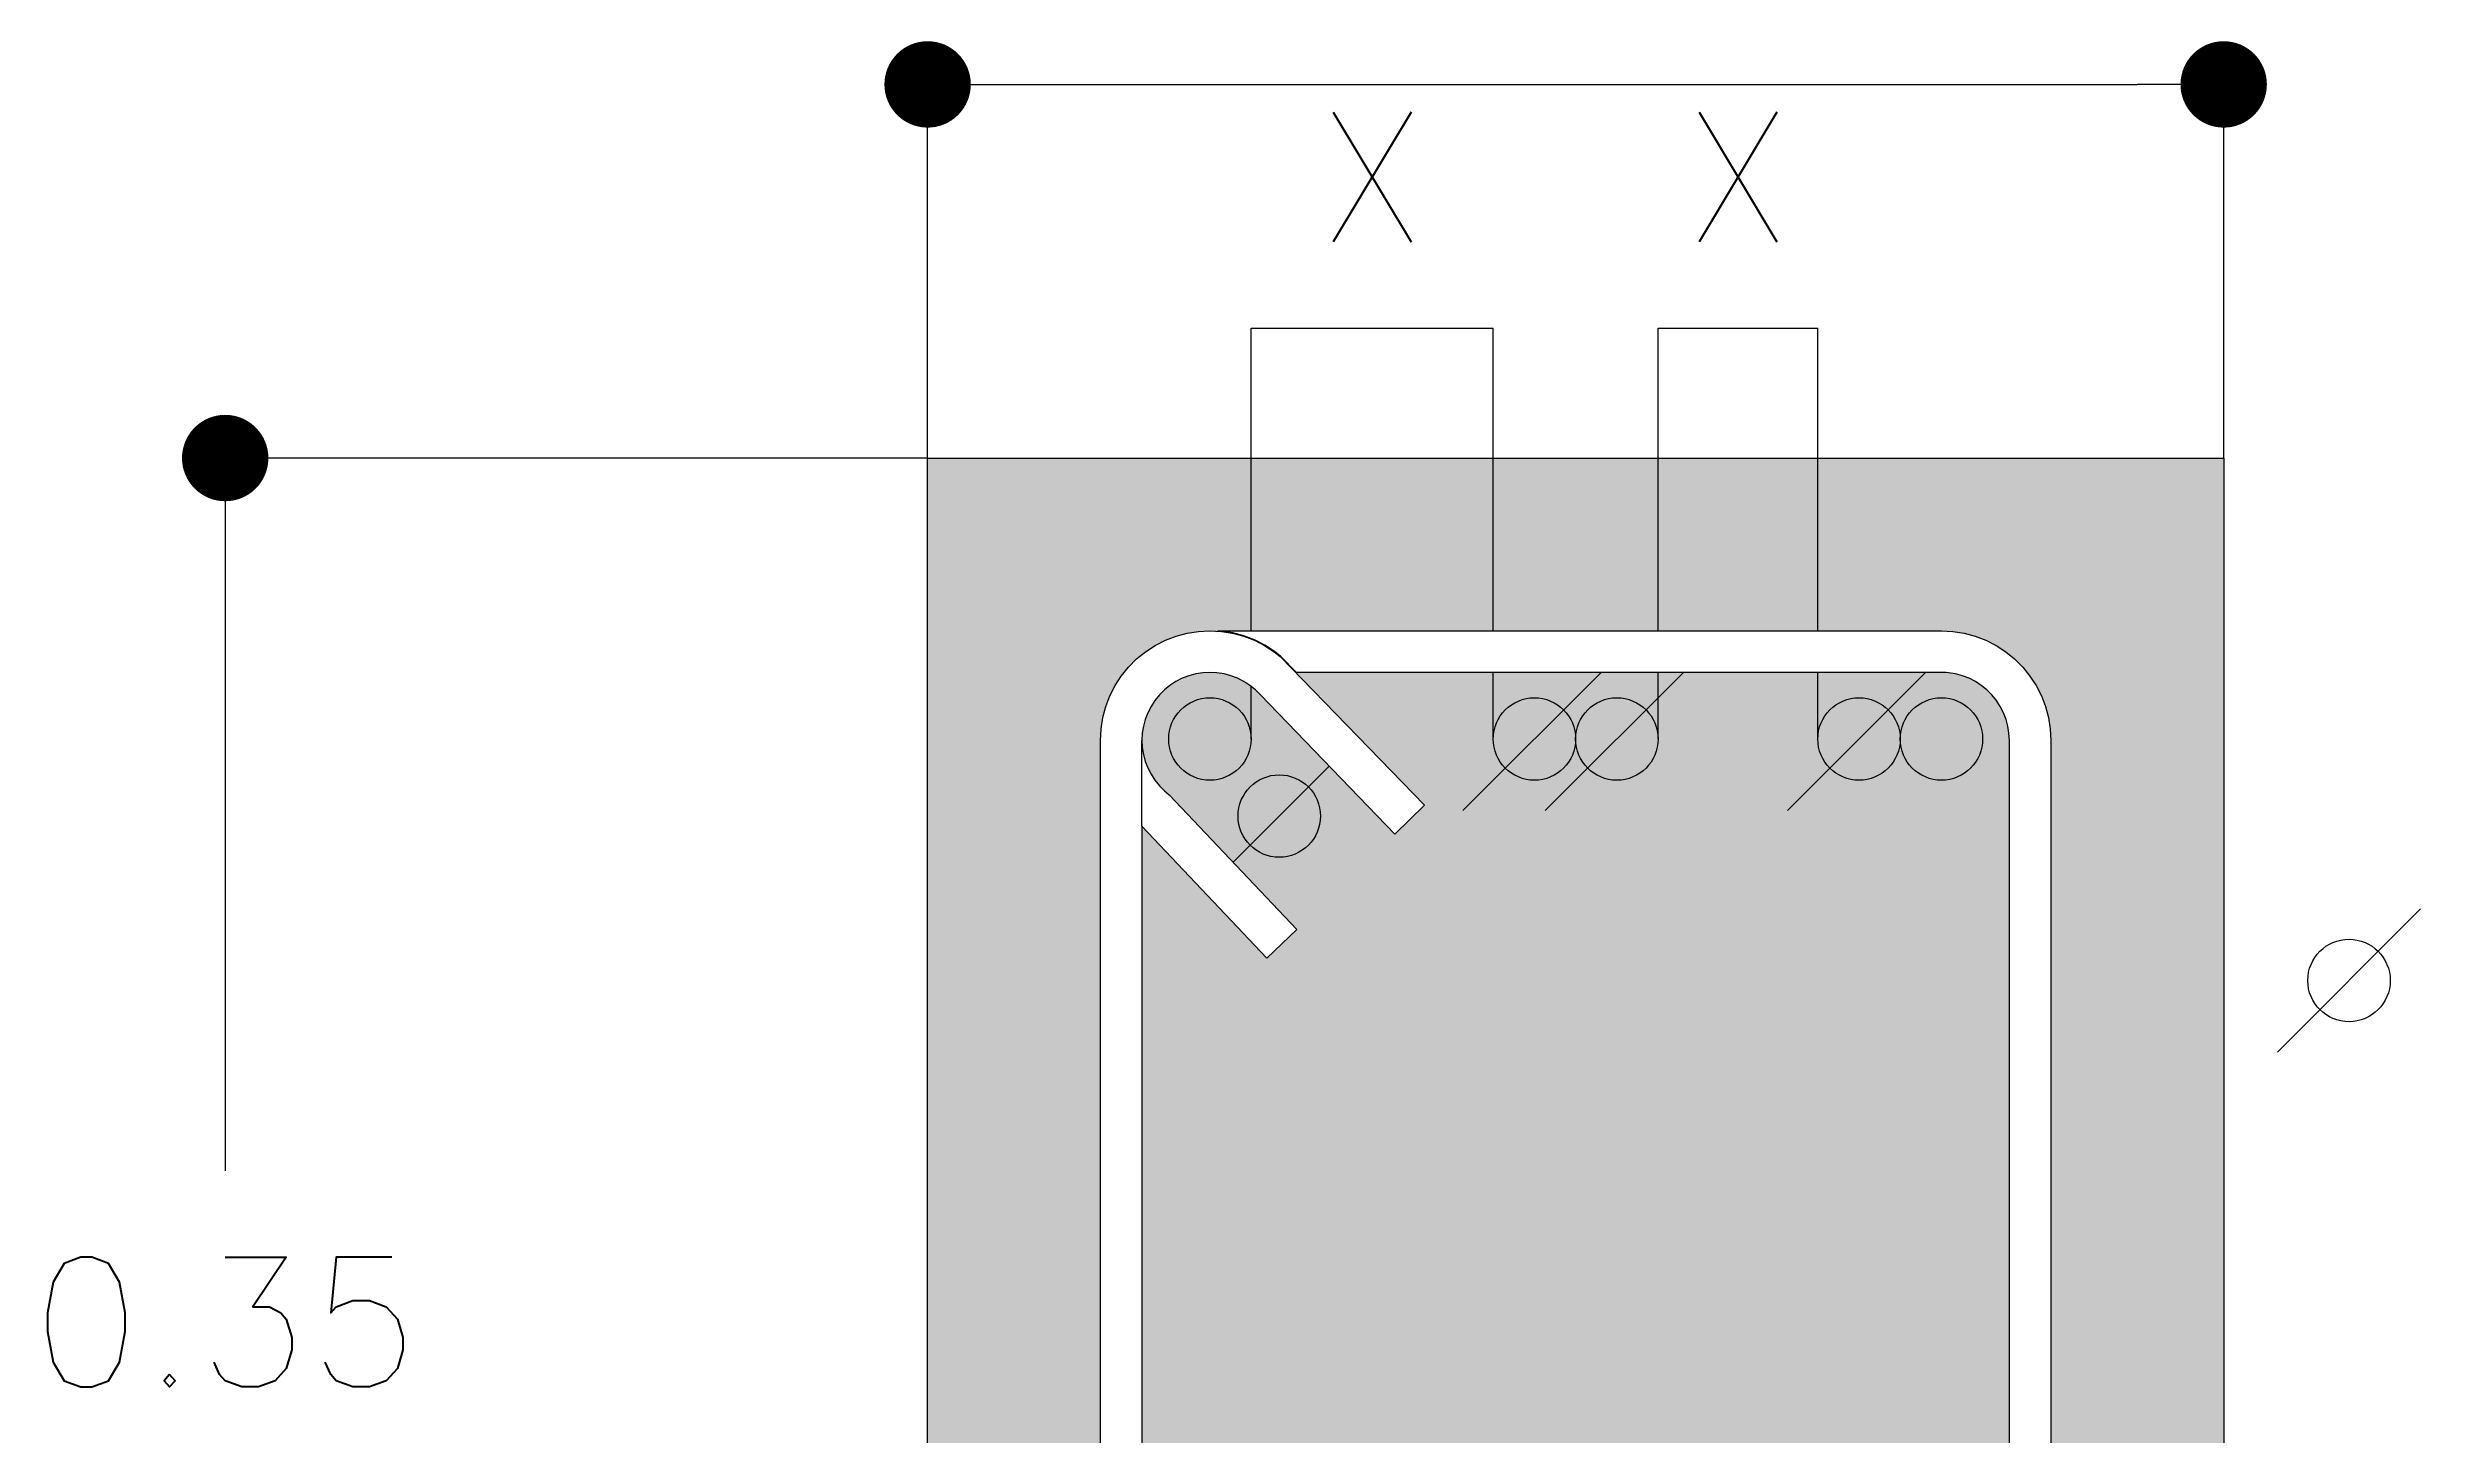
# Model space of a CAD drawing. Header units: millimetres. Extents: x 0 to 212, y -9 to 41.
# Drawn here: x 32.756 to 33.306, y -1.468 to -1.147 of the extents above; entities that cross this region are included whole.
import ezdxf

# ---------------------------------------------------------------- set-up
doc = ezdxf.new("R2010")
doc.units = ezdxf.units.MM
doc.header["$LTSCALE"] = 0.01
doc.header["$PDMODE"] = 3
for name, color, linetype in [('FC_BORDES', 4, 'Continuous'), ('FC_COTAS', 1, 'Continuous'), ('FC_HATCH 254', 254, 'Continuous'), ('FC_REFUERZO 2', 1, 'Continuous')]:
    doc.layers.add(name, color=color, linetype=linetype)
doc.styles.add('FC_TEXT1', font='romans.shx')
doc.dimstyles.new('FC_COTAS', dxfattribs={"dimtxt": 0.0015, "dimasz": 0.001, "dimexe": 0, "dimexo": 0, "dimgap": 0.001, "dimtad": 1, "dimtih": 1, "dimtoh": 1, "dimzin": 0, "dimdsep": 46, "dimtxsty": 'FC_TEXT1', "dimblk": 'DOT', "dimcen": 0.09, "dimclrd": 256, "dimclre": 256, "dimclrt": 256, "dimadec": 0, "dimazin": 0, "dimtfac": 1, "dimtix": 1, "dimtmove": 2, "dimatfit": 3, "dimfxl": 1.002, "dimtolj": 1, "dimtzin": 0, "dimlwd": -1, "dimarcsym": 0})

# ---------------------------------------------------------------- blocks, each defined once
blk = doc.blocks.new('_Dot')
at = {"color": 0, "linetype": 'ByBlock', "lineweight": -2}
blk.add_line((-0.5, 0), (-1, 0), dxfattribs=at)
at = {"color": 0, "linetype": 'ByBlock', "const_width": 0.5}
blk.add_lwpolyline([(-0.25, 0, 1), (0.25, 0, 1)], format="xyb", close=True, dxfattribs=at)
blk = doc.blocks.new('*D58')
at = {"layer": 'Defpoints', "color": 0, "transparency": 16777216}
for p in [(33.26018, -1.1551), (32.96018, -1.24158), (33.26018, -1.24158)]:
    blk.add_point(p, dxfattribs=at)
at = {"layer": 'FC_COTAS', "lineweight": -2, "transparency": 16777216}
for p, q in [((32.96018, -1.24158), (32.96018, -1.1551)), ((33.26018, -1.24158), (33.26018, -1.1551))]:
    blk.add_line(p, q, dxfattribs=at)
at = {"layer": 'FC_COTAS', "transparency": 16777216}
blk.add_line((32.98018, -1.1551), (33.24018, -1.1551), dxfattribs=at)
at = {"layer": 'FC_COTAS', "transparency": 16777216, "xscale": 0.02, "yscale": 0.02, "zscale": 0.02, "rotation": 180}
blk.add_blockref('_Dot', (32.96018, -1.1551), dxfattribs=at)
at = {"layer": 'FC_COTAS', "transparency": 16777216, "xscale": 0.02, "yscale": 0.02, "zscale": 0.02}
blk.add_blockref('_Dot', (33.26018, -1.1551), dxfattribs=at)
at = {"layer": 'FC_COTAS', "transparency": 16777216, "insert": (33.11018, -1.1201), "char_height": 0.03, "attachment_point": 5, "style": 'FC_TEXT1'}
blk.add_mtext('\\A1;0.35', dxfattribs=at)
blk = doc.blocks.new('*D50')
at = {"layer": 'Defpoints', "color": 0, "transparency": 16777216}
for p in [(33.0911, -1.2115), (33.03506, -1.30661), (33.0911, -1.30661)]:
    blk.add_point(p, dxfattribs=at)
at = {"layer": 'FC_COTAS', "lineweight": -2, "transparency": 16777216}
for p, q in [((33.03506, -1.30661), (33.03506, -1.2115)), ((33.0911, -1.30661), (33.0911, -1.2115))]:
    blk.add_line(p, q, dxfattribs=at)
at = {"layer": 'FC_COTAS', "transparency": 16777216}
blk.add_line((33.03506, -1.2115), (33.0911, -1.2115), dxfattribs=at)
at = {"layer": 'FC_COTAS', "transparency": 16777216, "insert": (33.06308, -1.1765), "char_height": 0.03, "attachment_point": 5, "style": 'FC_TEXT1'}
blk.add_mtext('\\A1;X', dxfattribs=at)
blk = doc.blocks.new('*D51')
at = {"layer": 'Defpoints', "color": 0, "transparency": 16777216}
for p in [(33.16623, -1.2115), (33.12926, -1.30661), (33.16623, -1.30661)]:
    blk.add_point(p, dxfattribs=at)
at = {"layer": 'FC_COTAS', "lineweight": -2, "transparency": 16777216}
for p, q in [((33.12926, -1.30661), (33.12926, -1.2115)), ((33.16623, -1.30661), (33.16623, -1.2115))]:
    blk.add_line(p, q, dxfattribs=at)
at = {"layer": 'FC_COTAS', "transparency": 16777216}
blk.add_line((33.12926, -1.2115), (33.16623, -1.2115), dxfattribs=at)
at = {"layer": 'FC_COTAS', "transparency": 16777216, "insert": (33.14775, -1.1765), "char_height": 0.03, "attachment_point": 5, "style": 'FC_TEXT1'}
blk.add_mtext('\\A1;X', dxfattribs=at)
blk = doc.blocks.new('*D217')
at = {"layer": 'Defpoints', "color": 0, "transparency": 16777216}
for p in [(32.79759, -1.24158), (32.96018, -1.24158), (32.96018, -1.64158)]:
    blk.add_point(p, dxfattribs=at)
at = {"layer": 'FC_COTAS', "lineweight": -2, "transparency": 16777216}
for p, q in [((32.96018, -1.24158), (32.79759, -1.24158)), ((32.96018, -1.64158), (32.79759, -1.64158))]:
    blk.add_line(p, q, dxfattribs=at)
at = {"layer": 'FC_COTAS', "transparency": 16777216}
for p, q in [((32.79759, -1.26158), (32.79759, -1.40658)), ((32.79759, -1.62158), (32.79759, -1.47658))]:
    blk.add_line(p, q, dxfattribs=at)
at = {"layer": 'FC_COTAS', "transparency": 16777216, "xscale": 0.02, "yscale": 0.02, "zscale": 0.02}
for p, rotation in [((32.79759, -1.24158), 90), ((32.79759, -1.64158), 270)]:
    blk.add_blockref('_Dot', p, dxfattribs=dict(at, rotation=rotation))
at = {"layer": 'FC_COTAS', "transparency": 16777216, "insert": (32.79759, -1.44158), "char_height": 0.03, "attachment_point": 5, "style": 'FC_TEXT1'}
blk.add_mtext('\\A1;0.35', dxfattribs=at)
blk = doc.blocks.new('*U39')
at = {"color": 0, "ltscale": 1.5}
blk.add_lwpolyline([(-0.06484, -0.00961), (-0.06485, -0.0096)], dxfattribs=at)
blk.add_wipeout([(-0.08279, 0), (0.08466, 0), (0.08731, -0.00014), (0.08993, -0.00055), (0.09249, -0.00124), (0.09497, -0.00219), (0.09733, -0.00339), (0.09955, -0.00484), (0.10162, -0.00651), (0.10349, -0.00838), (0.10516, -0.01045), (0.10661, -0.01267), (0.10781, -0.01503), (0.10876, -0.01751), (0.10945, -0.02007), (0.10986, -0.02269), (0.11, -0.02534), (0.11, -0.29466), (0.10986, -0.29731), (0.10945, -0.29993), (0.10876, -0.30249), (0.10781, -0.30497), (0.10661, -0.30733), (0.10516, -0.30955), (0.10349, -0.31162), (0.10162, -0.31349), (0.09955, -0.31516), (0.09733, -0.31661), (0.09497, -0.31781), (0.09249, -0.31876), (0.08993, -0.31945), (0.08731, -0.31986), (0.08466, -0.32), (-0.08466, -0.32), (-0.08731, -0.31986), (-0.08993, -0.31945), (-0.09249, -0.31876), (-0.09497, -0.31781), (-0.09733, -0.31661), (-0.09955, -0.31516), (-0.10162, -0.31349), (-0.10349, -0.31162), (-0.10516, -0.30955), (-0.10661, -0.30733), (-0.10781, -0.30497), (-0.10876, -0.30249), (-0.10945, -0.29993), (-0.10986, -0.29731), (-0.11, -0.29466), (-0.11, -0.02534), (-0.10986, -0.02269), (-0.10945, -0.02007), (-0.10876, -0.01751), (-0.10781, -0.01503), (-0.10661, -0.01267), (-0.10516, -0.01045), (-0.10349, -0.00838), (-0.10162, -0.00651), (-0.09955, -0.00484), (-0.09733, -0.00339), (-0.09497, -0.00219), (-0.09249, -0.00124), (-0.08993, -0.00055), (-0.08731, -0.00014), (-0.08472, 0), (-0.08201, -0.00014), (-0.07939, -0.00055), (-0.07683, -0.00124), (-0.07435, -0.00219), (-0.07199, -0.00339), (-0.06977, -0.00484), (-0.06839, -0.00595), (-0.03495, -0.04034), (-0.04183, -0.04703), (-0.07297, -0.01482), (-0.07414, -0.01365), (-0.07542, -0.01262), (-0.0768, -0.01172), (-0.07826, -0.01097), (-0.0798, -0.01038), (-0.08139, -0.00996), (-0.08302, -0.0097), (-0.08466, -0.00961), (-0.0863, -0.0097), (-0.08793, -0.00996), (-0.08952, -0.01038), (-0.09106, -0.01097), (-0.09252, -0.01172), (-0.0939, -0.01262), (-0.09518, -0.01365), (-0.09635, -0.01482), (-0.09738, -0.0161), (-0.09828, -0.01748), (-0.09903, -0.01894), (-0.09962, -0.02048), (-0.10004, -0.02207), (-0.1003, -0.0237), (-0.10039, -0.02534), (-0.1003, -0.02698), (-0.10004, -0.02861), (-0.09962, -0.0302), (-0.09903, -0.03174), (-0.09828, -0.0332), (-0.09738, -0.03458), (-0.09635, -0.03586), (-0.09518, -0.03703), (-0.09405, -0.03794), (-0.0645, -0.06914), (-0.07146, -0.07574), (-0.1004, -0.0452), (-0.1004, -0.29466), (-0.1003, -0.2963), (-0.10004, -0.29793), (-0.09962, -0.29952), (-0.09903, -0.30106), (-0.09828, -0.30252), (-0.09738, -0.3039), (-0.09635, -0.30518), (-0.09518, -0.30635), (-0.0939, -0.30738), (-0.09252, -0.30828), (-0.09106, -0.30903), (-0.08952, -0.30962), (-0.08793, -0.31004), (-0.0863, -0.3103), (-0.08466, -0.3104), (0.08466, -0.3104), (0.0863, -0.3103), (0.08793, -0.31004), (0.08952, -0.30962), (0.09106, -0.30903), (0.09252, -0.30828), (0.0939, -0.30738), (0.09518, -0.30635), (0.09635, -0.30518), (0.09738, -0.3039), (0.09828, -0.30252), (0.09903, -0.30106), (0.09962, -0.29952), (0.10004, -0.29793), (0.1003, -0.2963), (0.1004, -0.29466), (0.1004, -0.02534), (0.1003, -0.0237), (0.10004, -0.02207), (0.09962, -0.02048), (0.09903, -0.01894), (0.09828, -0.01748), (0.09738, -0.0161), (0.09635, -0.01482), (0.09518, -0.01365), (0.0939, -0.01262), (0.09252, -0.01172), (0.09106, -0.01097), (0.08952, -0.01038), (0.08793, -0.00996), (0.0863, -0.0097), (0.08573, -0.00967), (-0.06464, -0.00967), (-0.06833, -0.00588), (-0.06971, -0.00476), (-0.07194, -0.00331), (-0.07431, -0.0021), (-0.0768, -0.00114), (-0.07937, -0.00046), (-0.082, -0.00004)], dxfattribs=at)
blk.add_lwpolyline([(-0.08279, 0), (0.08466, 0), (0.08731, -0.00014), (0.08993, -0.00055), (0.09249, -0.00124), (0.09497, -0.00219), (0.09733, -0.00339), (0.09955, -0.00484), (0.10162, -0.00651), (0.10349, -0.00838), (0.10516, -0.01045), (0.10661, -0.01267), (0.10781, -0.01503), (0.10876, -0.01751), (0.10945, -0.02007), (0.10986, -0.02269), (0.11, -0.02534), (0.11, -0.29466), (0.10986, -0.29731), (0.10945, -0.29993), (0.10876, -0.30249), (0.10781, -0.30497), (0.10661, -0.30733), (0.10516, -0.30955), (0.10349, -0.31162), (0.10162, -0.31349), (0.09955, -0.31516), (0.09733, -0.31661), (0.09497, -0.31781), (0.09249, -0.31876), (0.08993, -0.31945), (0.08731, -0.31986), (0.08466, -0.32), (-0.08466, -0.32), (-0.08731, -0.31986), (-0.08993, -0.31945), (-0.09249, -0.31876), (-0.09497, -0.31781), (-0.09733, -0.31661), (-0.09955, -0.31516), (-0.10162, -0.31349), (-0.10349, -0.31162), (-0.10516, -0.30955), (-0.10661, -0.30733), (-0.10781, -0.30497), (-0.10876, -0.30249), (-0.10945, -0.29993), (-0.10986, -0.29731), (-0.11, -0.29466), (-0.11, -0.02534), (-0.10986, -0.02269), (-0.10945, -0.02007), (-0.10876, -0.01751), (-0.10781, -0.01503), (-0.10661, -0.01267), (-0.10516, -0.01045), (-0.10349, -0.00838), (-0.10162, -0.00651), (-0.09955, -0.00484), (-0.09733, -0.00339), (-0.09497, -0.00219), (-0.09249, -0.00124), (-0.08993, -0.00055), (-0.08731, -0.00014), (-0.08472, 0), (-0.08201, -0.00014), (-0.07939, -0.00055), (-0.07683, -0.00124), (-0.07435, -0.00219), (-0.07199, -0.00339), (-0.06977, -0.00484), (-0.06839, -0.00595), (-0.03495, -0.04034), (-0.04183, -0.04703), (-0.07297, -0.01482), (-0.07414, -0.01365), (-0.07542, -0.01262), (-0.0768, -0.01172), (-0.07826, -0.01097), (-0.0798, -0.01038), (-0.08139, -0.00996), (-0.08302, -0.0097), (-0.08466, -0.00961), (-0.0863, -0.0097), (-0.08793, -0.00996), (-0.08952, -0.01038), (-0.09106, -0.01097), (-0.09252, -0.01172), (-0.0939, -0.01262), (-0.09518, -0.01365), (-0.09635, -0.01482), (-0.09738, -0.0161), (-0.09828, -0.01748), (-0.09903, -0.01894), (-0.09962, -0.02048), (-0.10004, -0.02207), (-0.1003, -0.0237), (-0.10039, -0.02534), (-0.1003, -0.02698), (-0.10004, -0.02861), (-0.09962, -0.0302), (-0.09903, -0.03174), (-0.09828, -0.0332), (-0.09738, -0.03458), (-0.09635, -0.03586), (-0.09518, -0.03703), (-0.09405, -0.03794), (-0.0645, -0.06914), (-0.07146, -0.07574), (-0.1004, -0.0452), (-0.1004, -0.29466), (-0.1003, -0.2963), (-0.10004, -0.29793), (-0.09962, -0.29952), (-0.09903, -0.30106), (-0.09828, -0.30252), (-0.09738, -0.3039), (-0.09635, -0.30518), (-0.09518, -0.30635), (-0.0939, -0.30738), (-0.09252, -0.30828), (-0.09106, -0.30903), (-0.08952, -0.30962), (-0.08793, -0.31004), (-0.0863, -0.3103), (-0.08466, -0.3104), (0.08466, -0.3104), (0.0863, -0.3103), (0.08793, -0.31004), (0.08952, -0.30962), (0.09106, -0.30903), (0.09252, -0.30828), (0.0939, -0.30738), (0.09518, -0.30635), (0.09635, -0.30518), (0.09738, -0.3039), (0.09828, -0.30252), (0.09903, -0.30106), (0.09962, -0.29952), (0.10004, -0.29793), (0.1003, -0.2963), (0.1004, -0.29466), (0.1004, -0.02534), (0.1003, -0.0237), (0.10004, -0.02207), (0.09962, -0.02048), (0.09903, -0.01894), (0.09828, -0.01748), (0.09738, -0.0161), (0.09635, -0.01482), (0.09518, -0.01365), (0.0939, -0.01262), (0.09252, -0.01172), (0.09106, -0.01097), (0.08952, -0.01038), (0.08793, -0.00996), (0.0863, -0.0097), (0.08573, -0.00967), (-0.06464, -0.00967), (-0.06833, -0.00588), (-0.06971, -0.00476), (-0.07194, -0.00331), (-0.07431, -0.0021), (-0.0768, -0.00114), (-0.07937, -0.00046), (-0.082, -0.00004)], close=True, dxfattribs=at)
blk.add_lwpolyline([(-0.1004, -0.0452), (-0.10039, -0.02534)], dxfattribs=at)

msp = doc.modelspace()

# ---------------------------------------------------------------- hatches: boundary and pattern name
at = {"layer": 'FC_HATCH 254'}
h = msp.add_hatch(color=256, dxfattribs=at)
h.dxf.hatch_style = 1
h.paths.add_polyline_path([(32.96018, -1.64158), (32.96018, -1.24158), (33.26018, -1.24158), (33.26018, -1.64158)])
at = {"layer": 'FC_REFUERZO 2'}
for points in [[(33.02552, -1.31615, 1), (33.02552, -1.29707, 1)], [(33.19485, -1.31615, -1), (33.19485, -1.29707, -1)]]:
    msp.add_hatch(color=256, dxfattribs=at).paths.add_polyline_path(points)

# ---------------------------------------------------------------- linework, layer by layer
at = {"layer": 'FC_BORDES'}
msp.add_lwpolyline([(32.96018, -1.64158), (32.96018, -1.24158), (33.26018, -1.24158), (33.26018, -1.64158)], close=True, dxfattribs=at)
at = {"layer": 'FC_REFUERZO 2', "ltscale": 0.35}
for points in [[(33.11721, -1.29004), (33.08408, -1.32317)], [(33.13629, -1.29004), (33.10316, -1.32317)], [(33.19233, -1.29004), (33.15921, -1.32317)], [(33.05814, -1.30788), (33.02502, -1.341)], [(33.30575, -1.34594), (33.27263, -1.37906)]]:
    msp.add_lwpolyline(points, dxfattribs=at)
at = {"layer": 'FC_REFUERZO 2'}
for centre in [(33.02552, -1.30661), (33.10064, -1.30661), (33.11972, -1.30661), (33.17577, -1.30661), (33.19485, -1.30661), (33.04158, -1.32444), (33.28919, -1.3625)]:
    msp.add_circle(centre, 0.00954, dxfattribs=at)

# ---------------------------------------------------------------- dimensions: what is measured, and where the dimension line sits
at = {"layer": 'FC_COTAS'}
for base, p1, p2, text, picture, middle in [((33.26018, -1.1551), (32.96018, -1.24158), (33.26018, -1.24158), '0.35', '*D58', (33.11018, -1.1201)), ((33.0911, -1.2115), (33.03506, -1.30661), (33.0911, -1.30661), 'X', '*D50', (33.06308, -1.1765)), ((33.16623, -1.2115), (33.12926, -1.30661), (33.16623, -1.30661), 'X', '*D51', (33.14775, -1.1765))]:
    dim = msp.add_linear_dim(base=base, p1=p1, p2=p2, text=text, dimstyle='FC_COTAS', override={"dimscale": 0, "dimtix": 1, "dimtofl": 1, "dimtmove": 2, "dimatfit": 1}, dxfattribs=at)
    dim.commit()
    dim.dimension.update_dxf_attribs({"geometry": picture, "text_midpoint": middle})
dim = msp.add_linear_dim(base=(32.79759, -1.24158), p1=(32.96018, -1.64158), p2=(32.96018, -1.24158), angle=90, text='0.35', dimstyle='FC_COTAS', override={"dimscale": 0, "dimtix": 1, "dimtofl": 1, "dimtmove": 2, "dimatfit": 1}, dxfattribs=at)
dim.commit()
dim.dimension.update_dxf_attribs({"geometry": '*D217', "text_midpoint": (32.79759, -1.44158)})

# ---------------------------------------------------------------- next in the draw order: block references
at = {"layer": 'FC_REFUERZO 2'}
msp.add_blockref('*U39', (33.11018, -1.28158), dxfattribs=at)

doc.saveas('drawing.dxf')
